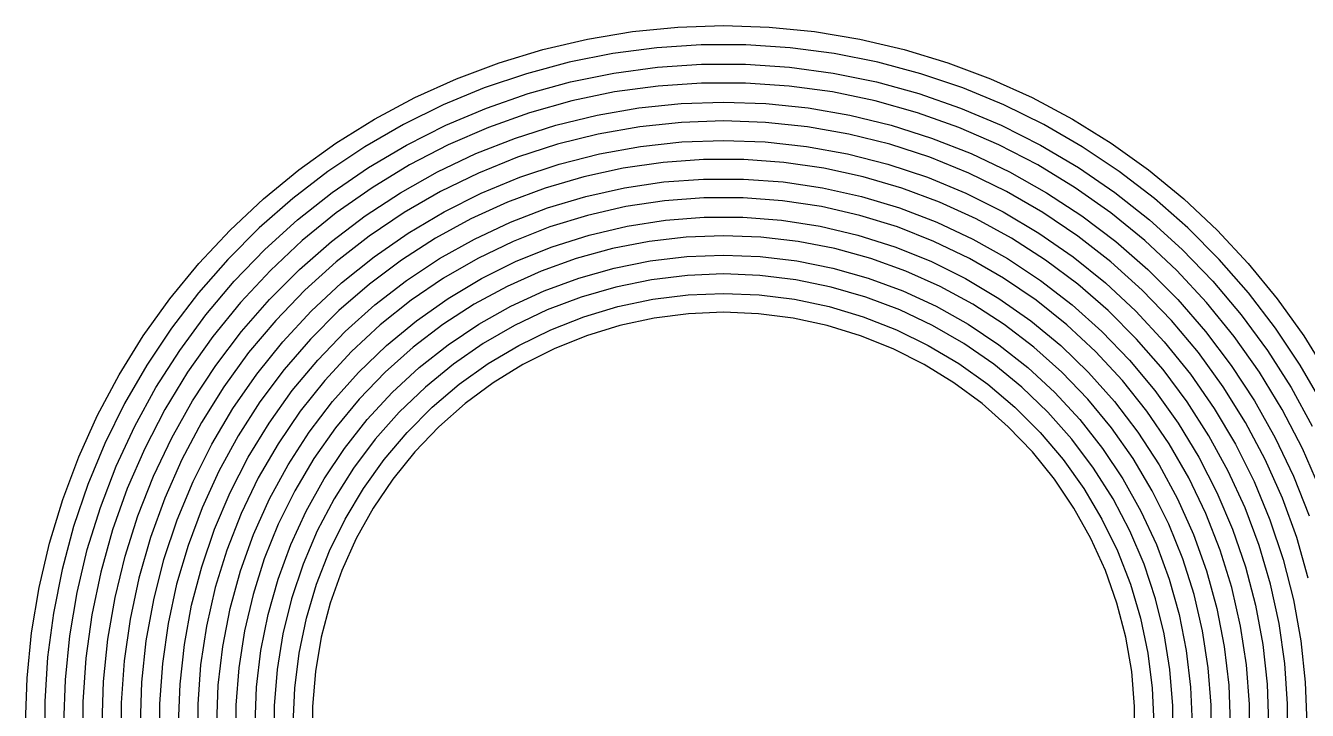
# Model space of a CAD drawing. Extents: x 25 to 275, y -107 to -24.
# Drawn here: x 191.12 to 207.88, y -64.82 to -55.88 of the extents above; entities that cross this region are included whole.
import ezdxf

# ---------------------------------------------------------------- set-up
doc = ezdxf.new("R2010")
doc.units = 0
doc.layers.add('BLACK', color=7, linetype='CONTINUOUS')

msp = doc.modelspace()

# ---------------------------------------------------------------- linework, layer by layer
at = {"layer": 'BLACK', "linetype": 'CONTINUOUS'}
for p, q in [((198.469801, -56.050334), (199.058948, -55.953066)), ((199.058948, -55.953066), (199.653196, -55.894537)), ((199.653196, -55.894537), (200.25, -55.875)), ((200.25, -55.875), (200.846804, -55.894537)), ((200.846804, -55.894537), (201.441052, -55.953066)), ((201.441052, -55.953066), (202.030199, -56.050334)), ((197.888276, -56.185927), (198.469801, -56.050334)), ((199.959463, -56.125), (199.379632, -56.163004)), ((200.540537, -56.125), (199.959463, -56.125)), ((201.120368, -56.163004), (200.540537, -56.125)), ((202.030199, -56.050334), (202.611724, -56.185927)), ((197.316865, -56.359263), (197.888276, -56.185927)), ((198.803528, -56.23885), (198.233619, -56.352212)), ((199.379632, -56.163004), (198.803528, -56.23885)), ((201.696472, -56.23885), (201.120368, -56.163004)), ((202.266381, -56.352212), (201.696472, -56.23885)), ((202.611724, -56.185927), (203.183135, -56.359263)), ((196.758014, -56.569599), (197.316865, -56.359263)), ((198.233619, -56.352212), (197.672343, -56.502605)), ((198.815409, -56.495144), (199.386675, -56.418316)), ((199.386675, -56.418316), (199.961796, -56.379817)), ((199.961796, -56.379817), (200.538204, -56.379817)), ((200.538204, -56.379817), (201.113325, -56.418316)), ((201.113325, -56.418316), (201.684591, -56.495144)), ((202.827657, -56.502605), (202.266381, -56.352212)), ((203.183135, -56.359263), (203.741986, -56.569599)), ((196.214116, -56.816036), (196.758014, -56.569599)), ((197.672343, -56.502605), (197.122106, -56.689386)), ((197.694623, -56.762241), (198.250551, -56.609957)), ((198.250551, -56.609957), (198.815409, -56.495144)), ((199.963901, -56.625), (199.393038, -56.664048)), ((200.536099, -56.625), (199.963901, -56.625)), ((201.106962, -56.664048), (200.536099, -56.625)), ((201.684591, -56.495144), (202.249449, -56.609957)), ((202.249449, -56.609957), (202.805377, -56.762241)), ((203.377894, -56.689386), (202.827657, -56.502605)), ((203.741986, -56.569599), (204.285884, -56.816036)), ((197.122106, -56.689386), (196.585263, -56.911753)), ((197.150108, -56.951317), (197.694623, -56.762241)), ((198.826171, -56.741963), (198.265941, -56.85838)), ((199.393038, -56.664048), (198.826171, -56.741963)), ((201.673829, -56.741963), (201.106962, -56.664048)), ((202.234059, -56.85838), (201.673829, -56.741963)), ((202.805377, -56.762241), (203.349892, -56.951317)), ((203.914737, -56.911753), (203.377894, -56.689386)), ((195.6875, -57.097518), (196.214116, -56.816036)), ((196.585263, -56.911753), (196.064113, -57.168756)), ((196.619438, -57.176341), (197.150108, -56.951317)), ((198.265941, -56.85838), (197.714963, -57.012756)), ((198.59692, -57.044942), (199.143646, -56.950677)), ((199.143646, -56.950677), (199.69553, -56.893941)), ((199.69553, -56.893941), (200.25, -56.875)), ((200.25, -56.875), (200.80447, -56.893941)), ((200.80447, -56.893941), (201.356354, -56.950677)), ((201.356354, -56.950677), (201.90308, -57.044942)), ((202.785037, -57.012756), (202.234059, -56.85838)), ((203.349892, -56.951317), (203.880562, -57.176341)), ((204.435887, -57.168756), (203.914737, -56.911753)), ((204.285884, -56.816036), (204.8125, -57.097518)), ((195.180422, -57.41284), (195.6875, -57.097518)), ((197.714963, -57.012756), (197.175804, -57.204374)), ((198.057901, -57.176297), (198.59692, -57.044942)), ((199.700333, -57.139395), (199.153344, -57.196886)), ((200.25, -57.1202), (199.700333, -57.139395)), ((200.799667, -57.139395), (200.25, -57.1202)), ((201.346656, -57.196886), (200.799667, -57.139395)), ((201.90308, -57.044942), (202.442099, -57.176297)), ((203.324196, -57.204374), (202.785037, -57.012756)), ((204.8125, -57.097518), (205.319578, -57.41284)), ((196.064113, -57.168756), (195.560887, -57.459294)), ((196.104982, -57.436307), (196.619438, -57.176341)), ((197.175804, -57.204374), (196.650978, -57.432338)), ((197.529103, -57.34413), (198.057901, -57.176297)), ((198.611697, -57.292393), (198.078033, -57.42545)), ((199.153344, -57.196886), (198.611697, -57.292393)), ((201.888303, -57.292393), (201.346656, -57.196886)), ((202.421967, -57.42545), (201.888303, -57.292393)), ((202.442099, -57.176297), (202.970897, -57.34413)), ((203.849022, -57.432338), (203.324196, -57.204374)), ((203.880562, -57.176341), (204.395018, -57.436307)), ((204.939113, -57.459294), (204.435887, -57.168756)), ((194.695052, -57.760651), (195.180422, -57.41284)), ((195.560887, -57.459294), (195.077741, -57.782121)), ((195.60904, -57.730054), (196.104982, -57.436307)), ((196.650978, -57.432338), (196.142933, -57.695586)), ((197.012991, -57.547658), (197.529103, -57.34413)), ((198.078033, -57.42545), (197.55495, -57.59541)), ((198.62919, -57.549255), (199.164849, -57.452612)), ((199.164849, -57.452612), (199.706039, -57.394428)), ((199.706039, -57.394428), (200.25, -57.375)), ((200.25, -57.375), (200.793961, -57.394428)), ((200.793961, -57.394428), (201.335151, -57.452612)), ((201.335151, -57.452612), (201.87081, -57.549255)), ((202.94505, -57.59541), (202.421967, -57.42545)), ((202.970897, -57.34413), (203.487009, -57.547658)), ((204.357067, -57.695586), (203.849022, -57.432338)), ((204.395018, -57.436307), (204.89096, -57.730054)), ((205.422259, -57.782121), (204.939113, -57.459294)), ((205.319578, -57.41284), (205.804948, -57.760651)), ((196.511972, -57.785933), (197.012991, -57.547658)), ((197.55495, -57.59541), (197.044997, -57.801445)), ((198.101789, -57.683866), (198.62919, -57.549255)), ((199.986601, -57.625), (199.461146, -57.662581)), ((200.513399, -57.625), (199.986601, -57.625)), ((201.038854, -57.662581), (200.513399, -57.625)), ((201.87081, -57.549255), (202.398211, -57.683866)), ((203.455003, -57.801445), (202.94505, -57.59541)), ((203.487009, -57.547658), (203.988028, -57.785933)), ((194.233469, -58.139462), (194.695052, -57.760651)), ((195.077741, -57.782121), (194.616744, -58.135857)), ((195.133825, -58.056271), (195.60904, -57.730054)), ((196.142933, -57.695586), (195.654036, -57.99289)), ((196.02838, -58.057842), (196.511972, -57.785933)), ((197.044997, -57.801445), (196.550658, -58.04255)), ((197.585336, -57.855758), (198.101789, -57.683866)), ((198.93971, -57.737553), (198.424952, -57.849531)), ((199.461146, -57.662581), (198.93971, -57.737553)), ((201.56029, -57.737553), (201.038854, -57.662581)), ((202.075048, -57.849531), (201.56029, -57.737553)), ((202.398211, -57.683866), (202.914664, -57.855758)), ((203.949342, -58.04255), (203.455003, -57.801445)), ((203.988028, -57.785933), (204.47162, -58.057842)), ((204.845964, -57.99289), (204.357067, -57.695586)), ((204.89096, -57.730054), (205.366175, -58.056271)), ((205.883256, -58.135857), (205.422259, -57.782121)), ((205.804948, -57.760651), (206.266531, -58.139462)), ((197.082461, -58.064056), (197.585336, -57.855758)), ((198.424952, -57.849531), (197.919493, -57.997947)), ((198.955837, -57.99352), (199.47073, -57.917743)), ((199.47073, -57.917743), (199.989781, -57.879753)), ((199.989781, -57.879753), (200.510219, -57.879753)), ((200.510219, -57.879753), (201.02927, -57.917743)), ((201.02927, -57.917743), (201.544163, -57.99352)), ((202.580507, -57.997947), (202.075048, -57.849531)), ((202.914664, -57.855758), (203.417539, -58.064056)), ((193.797651, -58.547651), (194.233469, -58.139462)), ((194.616744, -58.135857), (194.179869, -58.518987)), ((194.68146, -58.4135), (195.133825, -58.056271)), ((195.654036, -57.99289), (195.186569, -58.322865)), ((195.564472, -58.36212), (196.02838, -58.057842)), ((196.550658, -58.04255), (196.074342, -58.317551)), ((196.595726, -58.307698), (197.082461, -58.064056)), ((197.919493, -57.997947), (197.42591, -58.182044)), ((197.949477, -58.256617), (198.44785, -58.106679)), ((198.44785, -58.106679), (198.955837, -57.99352)), ((199.992756, -58.125), (199.479706, -58.163448)), ((200.507244, -58.125), (199.992756, -58.125)), ((201.020294, -58.163448), (200.507244, -58.125)), ((201.544163, -57.99352), (202.05215, -58.106679)), ((202.05215, -58.106679), (202.550523, -58.256617)), ((203.07409, -58.182044), (202.580507, -57.997947)), ((203.417539, -58.064056), (203.904274, -58.307698)), ((204.425658, -58.317551), (203.949342, -58.04255)), ((204.47162, -58.057842), (204.935528, -58.36212)), ((205.313431, -58.322865), (204.845964, -57.99289)), ((205.366175, -58.056271), (205.81854, -58.4135)), ((206.320131, -58.518987), (205.883256, -58.135857)), ((206.266531, -58.139462), (206.702349, -58.547651)), ((196.074342, -58.317551), (195.61837, -58.625108)), ((196.127614, -58.585442), (196.595726, -58.307698)), ((197.42591, -58.182044), (196.946718, -58.400884)), ((197.463379, -58.442533), (197.949477, -58.256617)), ((198.970963, -58.240128), (198.469374, -58.354613)), ((199.479706, -58.163448), (198.970963, -58.240128)), ((201.529037, -58.240128), (201.020294, -58.163448)), ((202.030626, -58.354613), (201.529037, -58.240128)), ((202.550523, -58.256617), (203.036621, -58.442533)), ((203.553282, -58.400884), (203.07409, -58.182044)), ((203.904274, -58.307698), (204.372386, -58.585442)), ((204.88163, -58.625108), (204.425658, -58.317551)), ((194.253965, -58.800146), (194.68146, -58.4135)), ((195.186569, -58.322865), (194.742709, -58.683972)), ((195.12241, -58.697346), (195.564472, -58.36212)), ((196.946718, -58.400884), (196.484359, -58.653351)), ((196.992148, -58.663437), (197.463379, -58.442533)), ((198.469374, -58.354613), (197.977742, -58.506261)), ((198.988659, -58.496182), (199.490222, -58.418711)), ((199.490222, -58.418711), (199.996244, -58.379862)), ((199.996244, -58.379862), (200.503756, -58.379862)), ((200.503756, -58.379862), (201.009778, -58.418711)), ((201.009778, -58.418711), (201.511341, -58.496182)), ((202.522258, -58.506261), (202.030626, -58.354613)), ((203.036621, -58.442533), (203.507852, -58.663437)), ((204.015641, -58.653351), (203.553282, -58.400884)), ((204.935528, -58.36212), (205.37759, -58.697346)), ((205.757291, -58.683972), (205.313431, -58.322865)), ((205.81854, -58.4135), (206.246035, -58.800146)), ((193.389462, -58.983469), (193.797651, -58.547651)), ((194.179869, -58.518987), (193.768987, -58.929869)), ((195.61837, -58.625108), (195.184962, -58.963723)), ((195.680508, -58.895873), (196.127614, -58.585442)), ((196.484359, -58.653351), (196.041189, -58.938159)), ((197.977742, -58.506261), (197.498818, -58.694225)), ((198.010638, -58.764947), (198.494498, -58.611821)), ((198.494498, -58.611821), (198.988659, -58.496182)), ((199.76164, -58.639037), (199.276146, -58.695085)), ((200.25, -58.620318), (199.76164, -58.639037)), ((200.73836, -58.639037), (200.25, -58.620318)), ((201.223854, -58.695085), (200.73836, -58.639037)), ((201.511341, -58.496182), (202.005502, -58.611821)), ((202.005502, -58.611821), (202.489362, -58.764947)), ((203.001182, -58.694225), (202.522258, -58.506261)), ((204.458811, -58.938159), (204.015641, -58.653351)), ((204.372386, -58.585442), (204.819492, -58.895873)), ((205.315038, -58.963723), (204.88163, -58.625108)), ((206.731013, -58.929869), (206.320131, -58.518987)), ((206.702349, -58.547651), (207.110538, -58.983469)), ((193.853251, -59.214482), (194.253965, -58.800146)), ((194.742709, -58.683972), (194.324526, -59.074526)), ((194.704256, -59.061958), (195.12241, -58.697346)), ((196.5383, -58.918149), (196.992148, -58.663437)), ((197.498818, -58.694225), (197.03528, -58.917453)), ((197.53992, -58.954664), (198.010638, -58.764947)), ((198.796367, -58.788133), (198.325119, -58.917634)), ((199.276146, -58.695085), (198.796367, -58.788133)), ((201.703633, -58.788133), (201.223854, -58.695085)), ((202.174881, -58.917634), (201.703633, -58.788133)), ((202.489362, -58.764947), (202.96008, -58.954664)), ((203.46472, -58.917453), (203.001182, -58.694225)), ((203.507852, -58.663437), (203.9617, -58.918149)), ((205.37759, -58.697346), (205.795744, -59.061958)), ((206.175474, -59.074526), (205.757291, -58.683972)), ((206.246035, -58.800146), (206.646749, -59.214482)), ((193.010651, -59.445052), (193.389462, -58.983469)), ((193.768987, -58.929869), (193.385857, -59.366744)), ((195.184962, -58.963723), (194.776231, -59.331746)), ((195.256687, -59.237409), (195.680508, -58.895873)), ((196.041189, -58.938159), (195.619466, -59.253857)), ((196.104255, -59.205311), (196.5383, -58.918149)), ((197.03528, -58.917453), (196.58972, -59.174698)), ((197.085106, -59.179856), (197.53992, -58.954664)), ((198.325119, -58.917634), (197.865166, -59.082829)), ((198.820147, -59.044234), (199.291839, -58.950409)), ((199.291839, -58.950409), (199.769438, -58.893881)), ((199.769438, -58.893881), (200.25, -58.875)), ((200.25, -58.875), (200.730562, -58.893881)), ((200.730562, -58.893881), (201.208161, -58.950409)), ((201.208161, -58.950409), (201.679853, -59.044234)), ((202.634834, -59.082829), (202.174881, -58.917634)), ((202.96008, -58.954664), (203.414894, -59.179856)), ((203.91028, -59.174698), (203.46472, -58.917453)), ((203.9617, -58.918149), (204.395745, -59.205311)), ((204.880534, -59.253857), (204.458811, -58.938159)), ((204.819492, -58.895873), (205.243313, -59.237409)), ((205.723769, -59.331746), (205.315038, -58.963723)), ((207.114143, -59.366744), (206.731013, -58.929869)), ((207.110538, -58.983469), (207.489349, -59.445052)), ((194.324526, -59.074526), (193.933972, -59.492709)), ((194.311958, -59.454256), (194.704256, -59.061958)), ((197.865166, -59.082829), (197.419209, -59.282749)), ((198.357271, -59.174779), (198.820147, -59.044234)), ((199.776875, -59.139297), (199.306819, -59.196372)), ((200.25, -59.120231), (199.776875, -59.139297)), ((200.723125, -59.139297), (200.25, -59.120231)), ((201.193181, -59.196372), (200.723125, -59.139297)), ((201.679853, -59.044234), (202.142729, -59.174779)), ((203.080791, -59.282749), (202.634834, -59.082829)), ((205.795744, -59.061958), (206.188042, -59.454256)), ((206.566028, -59.492709), (206.175474, -59.074526)), ((193.481105, -59.654657), (193.853251, -59.214482)), ((194.858311, -59.608311), (195.256687, -59.237409)), ((195.619466, -59.253857), (195.221339, -59.598837)), ((195.69233, -59.523389), (196.104255, -59.205311)), ((196.58972, -59.174698), (196.164629, -59.464519)), ((196.648865, -59.439204), (197.085106, -59.179856)), ((197.419209, -59.282749), (196.989863, -59.516219)), ((197.906064, -59.341238), (198.357271, -59.174779)), ((198.842879, -59.291086), (198.388065, -59.422825)), ((199.306819, -59.196372), (198.842879, -59.291086)), ((201.657121, -59.291086), (201.193181, -59.196372)), ((202.111935, -59.422825), (201.657121, -59.291086)), ((202.142729, -59.174779), (202.593936, -59.341238)), ((203.510137, -59.516219), (203.080791, -59.282749)), ((203.414894, -59.179856), (203.851135, -59.439204)), ((204.335371, -59.464519), (203.91028, -59.174698)), ((204.395745, -59.205311), (204.80767, -59.523389)), ((205.278661, -59.598837), (204.880534, -59.253857)), ((205.243313, -59.237409), (205.641689, -59.608311)), ((206.646749, -59.214482), (207.018895, -59.654657)), ((192.66284, -59.930422), (193.010651, -59.445052)), ((193.385857, -59.366744), (193.032121, -59.827741)), ((193.947346, -59.87241), (194.311958, -59.454256)), ((194.776231, -59.331746), (194.394167, -59.727385)), ((196.164629, -59.464519), (195.762386, -59.785298)), ((196.233757, -59.731185), (196.648865, -59.439204)), ((197.469308, -59.542585), (197.906064, -59.341238)), ((198.388065, -59.422825), (197.945327, -59.590733)), ((198.869144, -59.547124), (199.324155, -59.451718)), ((199.324155, -59.451718), (199.785491, -59.394212)), ((199.785491, -59.394212), (200.25, -59.375)), ((200.25, -59.375), (200.714509, -59.394212)), ((200.714509, -59.394212), (201.175845, -59.451718)), ((201.175845, -59.451718), (201.630856, -59.547124)), ((202.554673, -59.590733), (202.111935, -59.422825)), ((202.593936, -59.341238), (203.030692, -59.542585)), ((203.851135, -59.439204), (204.266243, -59.731185)), ((204.737614, -59.785298), (204.335371, -59.464519)), ((206.105833, -59.727385), (205.723769, -59.331746)), ((206.188042, -59.454256), (206.552654, -59.87241)), ((207.467879, -59.827741), (207.114143, -59.366744)), ((207.489349, -59.445052), (207.83716, -59.930422)), ((193.139192, -60.118706), (193.481105, -59.654657)), ((193.933972, -59.492709), (193.572865, -59.936569)), ((194.487409, -60.006687), (194.858311, -59.608311)), ((195.221339, -59.598837), (194.848837, -59.971339)), ((195.304721, -59.870688), (195.69233, -59.523389)), ((196.989863, -59.516219), (196.57965, -59.781871)), ((197.049696, -59.777579), (197.469308, -59.542585)), ((197.945327, -59.590733), (197.517535, -59.793723)), ((198.423565, -59.679778), (198.869144, -59.547124)), ((199.793757, -59.639534), (199.340801, -59.697537)), ((200.25, -59.620153), (199.793757, -59.639534)), ((200.706243, -59.639534), (200.25, -59.620153)), ((201.159199, -59.697537), (200.706243, -59.639534)), ((201.630856, -59.547124), (202.076435, -59.679778)), ((202.982465, -59.793723), (202.554673, -59.590733)), ((203.030692, -59.542585), (203.450304, -59.777579)), ((203.92035, -59.781871), (203.510137, -59.516219)), ((204.80767, -59.523389), (205.195279, -59.870688)), ((205.651163, -59.971339), (205.278661, -59.598837)), ((205.641689, -59.608311), (206.012591, -60.006687)), ((206.927135, -59.936569), (206.566028, -59.492709)), ((207.018895, -59.654657), (207.360808, -60.118706)), ((194.394167, -59.727385), (194.040633, -60.148711)), ((195.762386, -59.785298), (195.385239, -60.135239)), ((195.842217, -60.054085), (196.233757, -59.731185)), ((196.57965, -59.781871), (196.190976, -60.078144)), ((196.649815, -60.044771), (197.049696, -59.777579)), ((197.517535, -59.793723), (197.107464, -60.030478)), ((197.990463, -59.848775), (198.423565, -59.679778)), ((198.894397, -59.793745), (198.457759, -59.927464)), ((199.340801, -59.697537), (198.894397, -59.793745)), ((201.605603, -59.793745), (201.159199, -59.697537)), ((202.042241, -59.927464), (201.605603, -59.793745)), ((202.076435, -59.679778), (202.509537, -59.848775)), ((203.392536, -60.030478), (202.982465, -59.793723)), ((203.450304, -59.777579), (203.850185, -60.044771)), ((204.309024, -60.078144), (203.92035, -59.781871)), ((204.266243, -59.731185), (204.657783, -60.054085)), ((205.114761, -60.135239), (204.737614, -59.785298)), ((206.459367, -60.148711), (206.105833, -59.727385)), ((192.347518, -60.4375), (192.66284, -59.930422)), ((193.032121, -59.827741), (192.709294, -60.310887)), ((193.572865, -59.936569), (193.24289, -60.404036)), ((193.61212, -60.314472), (193.947346, -59.87241)), ((194.848837, -59.971339), (194.503857, -60.369466)), ((194.943498, -60.245353), (195.304721, -59.870688)), ((197.572796, -60.05296), (197.990463, -59.848775)), ((198.457759, -59.927464), (198.034034, -60.09773)), ((202.465966, -60.09773), (202.042241, -59.927464)), ((202.509537, -59.848775), (202.927204, -60.05296)), ((205.195279, -59.870688), (205.556502, -60.245353)), ((205.996143, -60.369466), (205.651163, -59.971339)), ((206.552654, -59.87241), (206.88788, -60.314472)), ((207.25711, -60.404036), (206.927135, -59.936569)), ((207.790706, -60.310887), (207.467879, -59.827741)), ((207.83716, -59.930422), (208.152482, -60.4375)), ((192.829036, -60.604556), (193.139192, -60.118706)), ((194.040633, -60.148711), (193.71735, -60.593672)), ((194.145873, -60.430508), (194.487409, -60.006687)), ((195.385239, -60.135239), (195.035298, -60.512386)), ((195.476544, -60.40601), (195.842217, -60.054085)), ((196.190976, -60.078144), (195.826121, -60.403301)), ((196.272131, -60.342513), (196.649815, -60.044771)), ((197.107464, -60.030478), (196.717774, -60.299461)), ((197.173417, -60.290939), (197.572796, -60.05296)), ((198.034034, -60.09773), (197.626276, -60.303318)), ((202.873724, -60.303318), (202.465966, -60.09773)), ((202.927204, -60.05296), (203.326583, -60.290939)), ((203.782226, -60.299461), (203.392536, -60.030478)), ((203.850185, -60.044771), (204.227869, -60.342513)), ((204.673879, -60.403301), (204.309024, -60.078144)), ((204.657783, -60.054085), (205.023456, -60.40601)), ((205.464702, -60.512386), (205.114761, -60.135239)), ((206.012591, -60.006687), (206.354127, -60.430508)), ((206.78265, -60.593672), (206.459367, -60.148711)), ((207.360808, -60.118706), (207.670964, -60.604556)), ((192.709294, -60.310887), (192.418756, -60.814113)), ((193.307842, -60.77838), (193.61212, -60.314472)), ((194.610588, -60.645387), (194.943498, -60.245353)), ((196.717774, -60.299461), (196.350992, -60.59893)), ((196.795053, -60.561085), (197.173417, -60.290939)), ((197.626276, -60.303318), (197.237421, -60.542745)), ((203.262579, -60.542745), (202.873724, -60.303318)), ((203.326583, -60.290939), (203.704947, -60.561085)), ((204.149008, -60.59893), (203.782226, -60.299461)), ((205.556502, -60.245353), (205.889412, -60.645387)), ((206.88788, -60.314472), (207.192158, -60.77838)), ((208.081244, -60.814113), (207.790706, -60.310887)), ((192.066036, -60.964116), (192.347518, -60.4375)), ((193.24289, -60.404036), (192.945586, -60.892933)), ((193.835442, -60.877614), (194.145873, -60.430508)), ((194.503857, -60.369466), (194.188159, -60.791189)), ((195.138884, -60.784894), (195.476544, -60.40601)), ((195.826121, -60.403301), (195.487228, -60.755434)), ((195.918971, -60.668971), (196.272131, -60.342513)), ((204.227869, -60.342513), (204.581029, -60.668971)), ((205.012772, -60.755434), (204.673879, -60.403301)), ((205.023456, -60.40601), (205.361116, -60.784894)), ((206.311841, -60.791189), (205.996143, -60.369466)), ((206.354127, -60.430508), (206.664558, -60.877614)), ((207.554414, -60.892933), (207.25711, -60.404036)), ((192.552025, -61.110038), (192.829036, -60.604556)), ((193.71735, -60.593672), (193.425893, -61.0601)), ((194.307766, -61.068655), (194.610588, -60.645387)), ((195.035298, -60.512386), (194.714519, -60.914629)), ((196.350992, -60.59893), (196.009496, -60.926941)), ((196.440291, -60.861553), (196.795053, -60.561085)), ((197.237421, -60.542745), (196.870273, -60.814287)), ((203.629727, -60.814287), (203.262579, -60.542745)), ((203.704947, -60.561085), (204.059709, -60.861553)), ((204.490504, -60.926941), (204.149008, -60.59893)), ((205.785481, -60.914629), (205.464702, -60.512386)), ((205.889412, -60.645387), (206.192234, -61.068655)), ((207.074107, -61.0601), (206.78265, -60.593672)), ((207.670964, -60.604556), (207.947975, -61.110038)), ((192.418756, -60.814113), (192.161753, -61.335263)), ((193.035933, -61.261972), (193.307842, -60.77838)), ((194.188159, -60.791189), (193.903351, -61.234359)), ((194.831218, -61.188514), (195.138884, -60.784894)), ((195.487228, -60.755434), (195.176284, -61.132475)), ((195.592513, -61.022131), (195.918971, -60.668971)), ((196.870273, -60.814287), (196.527475, -61.115987)), ((203.972525, -61.115987), (203.629727, -60.814287)), ((204.581029, -60.668971), (204.907487, -61.022131)), ((205.323716, -61.132475), (205.012772, -60.755434)), ((205.361116, -60.784894), (205.668782, -61.188514)), ((206.596649, -61.234359), (206.311841, -60.791189)), ((207.192158, -60.77838), (207.464067, -61.261972)), ((191.819599, -61.508014), (192.066036, -60.964116)), ((192.945586, -60.892933), (192.682338, -61.400978)), ((193.557698, -61.345726), (193.835442, -60.877614)), ((194.714519, -60.914629), (194.424698, -61.33972)), ((196.009496, -60.926941), (195.695502, -61.281367)), ((196.111553, -61.190291), (196.440291, -60.861553)), ((204.059709, -60.861553), (204.388447, -61.190291)), ((204.804498, -61.281367), (204.490504, -60.926941)), ((206.075302, -61.33972), (205.785481, -60.914629)), ((206.664558, -60.877614), (206.942302, -61.345726)), ((207.817662, -61.400978), (207.554414, -60.892933)), ((192.309395, -61.632893), (192.552025, -61.110038)), ((193.425893, -61.0601), (193.167683, -61.545723)), ((194.036648, -61.512898), (194.307766, -61.068655)), ((195.176284, -61.132475), (194.895115, -61.532212)), ((195.294771, -61.399815), (195.592513, -61.022131)), ((196.527475, -61.115987), (196.211498, -61.445671)), ((204.288502, -61.445671), (203.972525, -61.115987)), ((204.907487, -61.022131), (205.205229, -61.399815)), ((205.604885, -61.532212), (205.323716, -61.132475)), ((206.192234, -61.068655), (206.463352, -61.512898)), ((207.332317, -61.545723), (207.074107, -61.0601)), ((192.797658, -61.762991), (193.035933, -61.261972)), ((193.903351, -61.234359), (193.650884, -61.696718)), ((194.555351, -61.614501), (194.831218, -61.188514)), ((195.695502, -61.281367), (195.411045, -61.659911)), ((195.811085, -61.545053), (196.111553, -61.190291)), ((204.388447, -61.190291), (204.688915, -61.545053)), ((205.088955, -61.659911), (204.804498, -61.281367)), ((205.668782, -61.188514), (205.944649, -61.614501)), ((206.849116, -61.696718), (206.596649, -61.234359)), ((207.464067, -61.261972), (207.702342, -61.762991)), ((192.161753, -61.335263), (191.939386, -61.872106)), ((192.682338, -61.400978), (192.454374, -61.925804)), ((193.314056, -61.832461), (193.557698, -61.345726)), ((194.424698, -61.33972), (194.167453, -61.78528)), ((195.027579, -61.799696), (195.294771, -61.399815)), ((196.211498, -61.445671), (195.924618, -61.800964)), ((204.575382, -61.800964), (204.288502, -61.445671)), ((205.205229, -61.399815), (205.472421, -61.799696)), ((206.332547, -61.78528), (206.075302, -61.33972)), ((206.942302, -61.345726), (207.185944, -61.832461)), ((208.045626, -61.925804), (207.817662, -61.400978)), ((191.609263, -62.066865), (191.819599, -61.508014)), ((192.102229, -62.170786), (192.309395, -61.632893)), ((193.167683, -61.545723), (192.943977, -62.048175)), ((193.798681, -61.975746), (194.036648, -61.512898)), ((194.312903, -62.060356), (194.555351, -61.614501)), ((194.895115, -61.532212), (194.645371, -61.952299)), ((195.411045, -61.659911), (195.157971, -62.060116)), ((195.540939, -61.923417), (195.811085, -61.545053)), ((204.688915, -61.545053), (204.959061, -61.923417)), ((205.342029, -62.060115), (205.088955, -61.659911)), ((205.854629, -61.952299), (205.604885, -61.532212)), ((205.944649, -61.614501), (206.187097, -62.060356)), ((206.463352, -61.512898), (206.701319, -61.975746)), ((207.556023, -62.048175), (207.332317, -61.545723)), ((192.59413, -62.279103), (192.797658, -61.762991)), ((193.105758, -62.335336), (193.314056, -61.832461)), ((193.650884, -61.696718), (193.432044, -62.17591)), ((194.167453, -61.78528), (193.944225, -62.248818)), ((194.792585, -62.219308), (195.027579, -61.799696)), ((195.924618, -61.800964), (195.668904, -62.179307)), ((204.831096, -62.179307), (204.575382, -61.800964)), ((205.472421, -61.799696), (205.707415, -62.219308)), ((206.555775, -62.248818), (206.332547, -61.78528)), ((207.067956, -62.17591), (206.849116, -61.696718)), ((207.185944, -61.832461), (207.394242, -62.335336)), ((207.702342, -61.762991), (207.90587, -62.279103)), ((191.939386, -61.872106), (191.752605, -62.422343)), ((192.454374, -61.925804), (192.262756, -62.464963)), ((193.595135, -62.45473), (193.798681, -61.975746)), ((194.645371, -61.952299), (194.428517, -62.390272)), ((195.30296, -62.322796), (195.540939, -61.923417)), ((204.959061, -61.923417), (205.19704, -62.322796)), ((206.071483, -62.390272), (205.854629, -61.952299)), ((206.701319, -61.975746), (206.904865, -62.45473)), ((191.435927, -62.638276), (191.609263, -62.066865)), ((191.931453, -62.721315), (192.102229, -62.170786)), ((192.943977, -62.048175), (192.755865, -62.565008)), ((194.105296, -62.523462), (194.312903, -62.060356)), ((195.157971, -62.060116), (194.93792, -62.479387)), ((205.56208, -62.479387), (205.342029, -62.060115)), ((206.187097, -62.060356), (206.394704, -62.523462)), ((207.744135, -62.565008), (207.556023, -62.048175)), ((192.426297, -62.807901), (192.59413, -62.279103)), ((192.933866, -62.851789), (193.105758, -62.335336)), ((193.432044, -62.17591), (193.247947, -62.669493)), ((193.944225, -62.248818), (193.756261, -62.727742)), ((194.591238, -62.656064), (194.792585, -62.219308)), ((195.098775, -62.740463), (195.30296, -62.322796)), ((195.668904, -62.179307), (195.446196, -62.577973)), ((205.053804, -62.577973), (204.831096, -62.179307)), ((205.19704, -62.322796), (205.401225, -62.740463)), ((205.707415, -62.219308), (205.908762, -62.656064)), ((206.743739, -62.727742), (206.555775, -62.248818)), ((207.252053, -62.669493), (207.067956, -62.17591)), ((207.394242, -62.335336), (207.566134, -62.851789)), ((191.752605, -62.422343), (191.602212, -62.983619)), ((192.262756, -62.464963), (192.10838, -63.015941)), ((193.427096, -62.947294), (193.595135, -62.45473)), ((194.428517, -62.390272), (194.245826, -62.84356)), ((194.93792, -62.479387), (194.75232, -62.915005)), ((205.74768, -62.915005), (205.56208, -62.479387)), ((206.254174, -62.84356), (206.071483, -62.390272)), ((206.904865, -62.45473), (207.072904, -62.947294)), ((191.300334, -63.219801), (191.435927, -62.638276)), ((192.755865, -62.565008), (192.604264, -63.093704)), ((193.247947, -62.669493), (193.099531, -63.174952)), ((193.933749, -63.001101), (194.105296, -62.523462)), ((194.424779, -63.107271), (194.591238, -62.656064)), ((195.446196, -62.577973), (195.258099, -62.994089)), ((205.241901, -62.994089), (205.053804, -62.577973)), ((205.908762, -62.656064), (206.075221, -63.107271)), ((206.394704, -62.523462), (206.566251, -63.001101)), ((207.400469, -63.174952), (207.252053, -62.669493)), ((207.895736, -63.093704), (207.744135, -62.565008)), ((191.79783, -63.282021), (191.931453, -62.721315)), ((192.294942, -63.34692), (192.426297, -62.807901)), ((193.756261, -62.727742), (193.604613, -63.219374)), ((194.929778, -63.173565), (195.098775, -62.740463)), ((205.401225, -62.740463), (205.570222, -63.173565)), ((206.895387, -63.219374), (206.743739, -62.727742)), ((191.602212, -62.983619), (191.48885, -63.553528)), ((192.799255, -63.37919), (192.933866, -62.851789)), ((193.295459, -63.45081), (193.427096, -62.947294)), ((193.799268, -63.490471), (193.933749, -63.001101)), ((194.245826, -62.84356), (194.098369, -63.309502)), ((194.75232, -62.915005), (194.602375, -63.364146)), ((195.258099, -62.994089), (195.105969, -63.424658)), ((205.394031, -63.424658), (205.241901, -62.994089)), ((205.897625, -63.364146), (205.74768, -62.915005)), ((206.401631, -63.309502), (206.254174, -62.84356)), ((206.566251, -63.001101), (206.700732, -63.490471)), ((207.072904, -62.947294), (207.204541, -63.45081)), ((207.566134, -62.851789), (207.700745, -63.37919)), ((192.10838, -63.015941), (191.991963, -63.576171)), ((192.604264, -63.093704), (192.489912, -63.631687)), ((193.099531, -63.174952), (192.987553, -63.68971)), ((194.294234, -63.570147), (194.424779, -63.107271)), ((194.797124, -63.619144), (194.929778, -63.173565)), ((205.570222, -63.173565), (205.702876, -63.619144)), ((206.075221, -63.107271), (206.205766, -63.570147)), ((207.512447, -63.68971), (207.400469, -63.174952)), ((191.203066, -63.808948), (191.300334, -63.219801)), ((191.701957, -63.8504), (191.79783, -63.282021)), ((193.604613, -63.219374), (193.490128, -63.720963)), ((194.098369, -63.309502), (193.987013, -63.785365)), ((206.512987, -63.785365), (206.401631, -63.309502)), ((207.009872, -63.720963), (206.895387, -63.219374)), ((192.200677, -63.893646), (192.294942, -63.34692)), ((192.702612, -63.914849), (192.799255, -63.37919)), ((193.200929, -63.962592), (193.295459, -63.45081)), ((193.702642, -63.988698), (193.799268, -63.490471)), ((194.602375, -63.364146), (194.489057, -63.823895)), ((195.105969, -63.424658), (194.990902, -63.866578)), ((205.509098, -63.866578), (205.394031, -63.424658)), ((206.010943, -63.823895), (205.897625, -63.364146)), ((206.700732, -63.490471), (206.797358, -63.988698)), ((207.204541, -63.45081), (207.299071, -63.962592)), ((207.700745, -63.37919), (207.797388, -63.914849)), ((191.48885, -63.553528), (191.413004, -64.129632)), ((191.991963, -63.576171), (191.914048, -64.143038)), ((192.489912, -63.631687), (192.413366, -64.176337)), ((194.200409, -64.041839), (194.294234, -63.570147)), ((194.701718, -64.074155), (194.797124, -63.619144)), ((205.702876, -63.619144), (205.798282, -64.074155)), ((206.205766, -63.570147), (206.299591, -64.041839)), ((191.144537, -64.403196), (191.203066, -63.808948)), ((192.987553, -63.68971), (192.912581, -64.211146)), ((193.490128, -63.720963), (193.413448, -64.229706)), ((193.987013, -63.785365), (193.912411, -64.268356)), ((194.489057, -63.823895), (194.413101, -64.291272)), ((206.086899, -64.291272), (206.010943, -63.823895)), ((206.587589, -64.268356), (206.512987, -63.785365)), ((207.086552, -64.229706), (207.009872, -63.720963)), ((207.587419, -64.211146), (207.512447, -63.68971)), ((191.644261, -64.423914), (191.701957, -63.8504)), ((192.143941, -64.44553), (192.200677, -63.893646)), ((192.644428, -64.456039), (192.702612, -63.914849)), ((193.144007, -64.479908), (193.200929, -63.962592)), ((193.644439, -64.492861), (193.702642, -63.988698)), ((194.990902, -63.866578), (194.913727, -64.316664)), ((205.586273, -64.316664), (205.509098, -63.866578)), ((206.797358, -63.988698), (206.855561, -64.492861)), ((207.299071, -63.962592), (207.355993, -64.479908)), ((207.797388, -63.914849), (207.855572, -64.456039)), ((191.413004, -64.129632), (191.375, -64.709463)), ((191.914048, -64.143038), (191.875, -64.713901)), ((192.413366, -64.176337), (192.375, -64.724999)), ((194.143881, -64.519438), (194.200409, -64.041839)), ((194.644212, -64.535491), (194.701718, -64.074155)), ((205.798282, -64.074155), (205.855788, -64.535491)), ((206.299591, -64.041839), (206.356119, -64.519438)), ((192.912581, -64.211146), (192.875, -64.736601)), ((193.413448, -64.229706), (193.375, -64.742756)), ((193.912411, -64.268356), (193.875, -64.755641)), ((194.413101, -64.291272), (194.375, -64.763246)), ((194.913727, -64.316664), (194.875, -64.771673)), ((205.625, -64.771673), (205.586273, -64.316664)), ((206.125, -64.763246), (206.086899, -64.291272)), ((206.625, -64.755641), (206.587589, -64.268356)), ((207.125, -64.742756), (207.086552, -64.229706)), ((207.625, -64.736601), (207.587419, -64.211146)), ((191.125, -65), (191.144537, -64.403196)), ((191.625, -65), (191.644261, -64.423914)), ((192.125, -65), (192.143941, -64.44553)), ((192.625, -65), (192.644428, -64.456039)), ((193.125, -65), (193.144007, -64.479908)), ((193.625, -65), (193.644439, -64.492861)), ((206.855561, -64.492861), (206.875, -65)), ((207.355993, -64.479908), (207.375, -65)), ((207.855572, -64.456039), (207.875, -65)), ((194.125, -65), (194.143881, -64.519438)), ((194.625, -65), (194.644212, -64.535491)), ((205.855788, -64.535491), (205.875, -65)), ((206.356119, -64.519438), (206.375, -65)), ((191.375, -64.709463), (191.375, -65)), ((191.875, -64.713901), (191.875, -65)), ((192.375, -64.724999), (192.375, -65)), ((192.875, -64.736601), (192.875, -65)), ((193.375, -64.742756), (193.375, -65)), ((193.875, -64.755641), (193.875, -65)), ((194.375, -64.763246), (194.375, -65)), ((194.875, -64.771673), (194.875, -65)), ((205.625, -65), (205.625, -64.771673)), ((206.125, -65), (206.125, -64.763246)), ((206.625, -65), (206.625, -64.755641)), ((207.125, -65), (207.125, -64.742756)), ((207.625, -65), (207.625, -64.736601))]:
    msp.add_line(p, q, dxfattribs=at)

doc.saveas('drawing.dxf')
